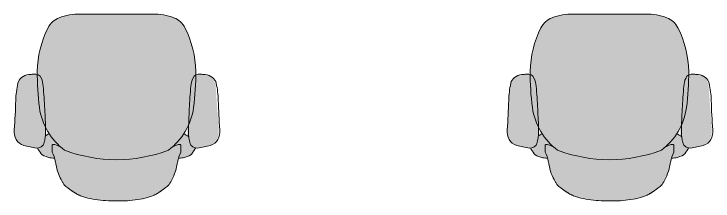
# Model space of a CAD drawing. Header units: inches. Extents: x 46946 to 48441, y 40324 to 42003.
# Drawn here: x 47621 to 47706, y 40912.3 to 40935 of the extents above; entities that cross this region are included whole.
import ezdxf

# ---------------------------------------------------------------- set-up
doc = ezdxf.new("R2010")
doc.units = ezdxf.units.IN
doc.header["$MEASUREMENT"] = 0
doc.layers.add('I-FURN', color=30, linetype='Continuous', lineweight=9)

# ---------------------------------------------------------------- blocks, each defined once
blk = doc.blocks.new('Steelcase - Seating - SILQ - Task Chair - Task Chair-V78-Level 06 - Furniture')
at = {"layer": 'I-FURN', "transparency": 33554534}
blk.add_hatch(color=155, dxfattribs=at).paths.add_polyline_path([(-0.094, -2.444), (1.611, -2.376), (2.467, -2.287), (3.927, -1.946), (4.176, -1.869), (4.667, -1.655), (5.495, -1.117), (6.061, -0.699), (6.235, -0.529), (6.604, 0.062), (6.984, 0.878), (7.573, 3.155), (7.738, 3.502), (7.728, 4.341), (7.655, 4.402), (7.286, 4.375), (6.889, 4.2), (6.693, 4.11), (7.95, 5.518), (8.551, 6.617), (8.65, 8.904), (8.86, 11.694), (8.907, 11.985), (9.15, 12.618), (9.282, 12.765), (9.539, 12.971), (9.546, 13.283), (9.381, 15.11), (8.943, 16.891), (8.24, 18.585), (7.896, 19.096), (7.438, 19.508), (6.894, 19.796), (5.631, 20.147), (4.324, 20.257), (-4.749, 20.237), (-5.818, 20.147), (-7.081, 19.796), (-7.626, 19.508), (-8.084, 19.096), (-8.428, 18.585), (-9.13, 16.891), (-9.569, 15.11), (-9.725, 12.917), (-9.63, 12.878), (-9.468, 12.764), (-9.338, 12.618), (-9.243, 12.445), (-9.072, 11.848), (-8.986, 11.089), (-8.791, 7.983), (-8.718, 6.579), (-7.954, 5.274), (-6.932, 4.11), (-7.371, 4.339), (-7.684, 4.409), (-7.871, 4.378), (-7.923, 4.308), (-7.925, 3.481), (-7.668, 2.887), (-7.615, 2.724), (-7.173, 0.893), (-6.676, -0.156), (-6.422, -0.516), (-6.027, -0.859), (-5.29, -1.378), (-4.852, -1.646), (-4.113, -1.939), (-3.866, -2.016), (-2.655, -2.281), (-1.417, -2.413)])
h = blk.add_hatch(color=155, dxfattribs=at)
h.paths.add_polyline_path([(-7.629, 4.841), (-7.834, 4.421), (-7.443, 4.378), (-7.173, 4.266), (-6.922, 4.11), (-6.986, 4.2), (-7.611, 4.823)])
h.paths.add_polyline_path([(-7.668, 2.75), (-7.628, 2.765), (-7.762, 3.155), (-7.925, 3.481), (-7.922, 4.384), (-7.834, 4.52), (-7.629, 4.841), (-8.297, 5.73), (-8.741, 5.463), (-8.725, 6.188), (-8.764, 6.663), (-8.987, 7.07), (-9.47, 8.921), (-9.694, 11.583), (-9.754, 12.929), (-9.963, 12.977), (-10.008, 12.984), (-10.757, 12.902), (-11.081, 12.847), (-11.389, 12.728), (-11.666, 12.55), (-11.864, 12.352), (-12.013, 12.114), (-12.103, 11.848), (-12.278, 10.82), (-12.397, 8.73), (-12.535, 5.791), (-12.455, 5.403), (-12.304, 5.036), (-12.136, 4.783), (-11.921, 4.569), (-11.667, 4.403), (-11.385, 4.292), (-10.055, 4.013), (-9.724, 3.971), (-9.262, 3.291), (-8.987, 3.086), (-8.675, 2.943), (-8.033, 2.78), (-7.753, 2.757)])
h.paths.add_polyline_path([(7.481, 2.75), (8.185, 2.847), (8.799, 3.086), (9.074, 3.291), (9.536, 3.971), (9.868, 4.013), (10.433, 4.107), (11.479, 4.403), (11.733, 4.569), (11.949, 4.783), (12.116, 5.036), (12.267, 5.403), (12.347, 5.791), (12.354, 6.188), (11.973, 11.508), (11.916, 11.848), (11.825, 12.114), (11.677, 12.352), (11.478, 12.55), (11.201, 12.728), (10.894, 12.847), (10.017, 12.971), (9.738, 12.971), (9.537, 12.902), (9.468, 10.82), (9.235, 8.73), (8.799, 7.07), (8.551, 6.617), (8.514, 5.485), (8.101, 5.72), (7.46, 4.811), (7.745, 4.308), (7.737, 3.462), (7.481, 2.87), (7.46, 2.758)])
h.paths.add_polyline_path([(6.654, 4.056), (7.183, 4.36), (7.48, 4.421), (7.673, 4.447), (7.424, 4.823), (6.708, 4.11)])
h = blk.add_hatch(color=155, dxfattribs=at)
h.paths.add_polyline_path([(7.445, 2.763), (7.583, 3.155), (7.46, 2.826), (7.439, 2.766)])
h.paths.add_polyline_path([(-7.628, 2.765), (-7.626, 2.766), (-7.647, 2.821)])
h.paths.add_polyline_path([(-7.757, 3.146), (-7.761, 3.155), (-7.759, 3.148)])
h.paths.add_polyline_path([(-8.739, 6.617), (-8.837, 8.904), (-9.048, 11.694), (-9.095, 11.985), (-9.338, 12.618), (-9.469, 12.765), (-9.724, 12.894), (-9.656, 10.82), (-9.423, 8.73), (-8.987, 7.07), (-8.764, 6.663)])
h.paths.add_polyline_path([(8.551, 6.617), (8.799, 7.07), (9.283, 8.921), (9.506, 11.583), (9.495, 12.9), (9.443, 12.878), (9.281, 12.764), (9.15, 12.618), (9.055, 12.445), (8.885, 11.848), (8.798, 11.089), (8.604, 7.983), (8.555, 6.73)])
at = {"layer": 'I-FURN'}
for centre, radius, start, end in [((-6.189, 17.45), 2.51, 110.83699, 153.12235), ((-4.575, 13.212), 7.045, 89.48096, 110.83699), ((-0.094, 507.917), 487.68, 269.48096, 270.51904), ((4.388, 13.212), 7.045, 69.16287, 90.51904), ((6.001, 17.45), 2.51, 26.87765, 69.16287), ((2.364, 13.115), 12.099, 153.12235, 179.20477), ((-2.552, 13.115), 12.099, 0.79523, 26.87765), ((-10.644, 11.26), 1.646, 93.93208, 128.39103), ((-11.098, 17.866), 4.976, 273.93208, 280.34571), ((-10.048, 12.115), 0.87, 22.26755, 100.34571), ((19.816, 12.873), 29.553, 179.20477, 187.7186), ((9.986, 12.115), 0.87, 79.65429, 157.73245), ((-20.004, 12.873), 29.553, 352.2814, 0.79523), ((11.035, 17.866), 4.976, 259.65429, 266.06792), ((10.581, 11.26), 1.646, 51.60897, 86.06792), ((-10.903, 11.587), 1.229, 128.39103, 167.72226), ((-12.176, 11.244), 3.17, 4.78728, 22.26755), ((12.114, 11.244), 3.17, 157.73245, 175.21272), ((10.84, 11.587), 1.229, 12.27774, 51.60897), ((-1.15, 9.465), 11.21, 167.72226, 178.38988), ((-102.475, 3.681), 93.784, 3.08557, 4.78728), ((102.412, 3.681), 93.784, 175.21272, 176.91443), ((1.088, 9.465), 11.21, 1.61012, 12.27774), ((-87.855, 11.902), 75.53, 355.66145, 358.38988), ((87.793, 11.902), 75.53, 181.61012, 184.33855), ((-1.751, 9.95), 7.788, 187.7186, 233.2266), ((-102.475, 3.681), 93.784, 1.45224, 3.08557), ((1.563, 9.95), 7.788, 306.7734, 352.2814), ((102.412, 3.681), 93.784, 176.91443, 178.54776), ((-10.417, 6.027), 2.131, 175.66145, 207.70586), ((-13.735, 5.931), 5.016, 349.37929, 1.45224), ((13.673, 5.931), 5.016, 178.54776, 190.62071), ((10.354, 6.027), 2.131, 332.29414, 4.33855), ((-10.98, 5.731), 1.495, 207.70586, 254.29414), ((-8.476, 14.636), 10.746, 254.29414, 262.68231), ((-9.737, 4.817), 0.846, 262.68231, 347.59523), ((-5.801, 3.951), 3.183, 160.63963, 167.59523), ((-1.832, 3.884), 6.107, 175.7566, 183.78094), ((-7.826, 4.301), 0.102, 99.08498, 160.16562), ((7.639, 4.301), 0.102, 19.83438, 80.91502), ((1.644, 3.884), 6.107, 356.0331, 4.2434), ((5.739, 3.951), 3.183, 12.40477, 19.36037), ((9.674, 4.817), 0.846, 192.40477, 277.31769), ((8.413, 14.636), 10.746, 277.31769, 285.70586), ((10.917, 5.731), 1.495, 285.70586, 332.29414), ((-0.094, 20.565), 17.999, 249.4451, 290.5549)]:
    blk.add_arc(centre, radius, start, end, dxfattribs=at)
for centre, major_axis, ratio, start_param, end_param in [((-9.832, 10.709), (1.988, 5.572), 0.743639, 3.82861, 3.929484), ((9.645, 10.709), (-1.988, 5.572), 0.743639, 2.353701, 2.484006), ((-4.526, -5.867), (-3.429, 10.241), 0.253674, 5.92955, 6.241103), ((4.339, -5.867), (3.429, 10.241), 0.253674, 0.042083, 0.353636), ((76.446, 8.642), (87.634, 0), 0.292872, 3.324613, 3.351616), ((-17.805, -18.175), (9.258, 22.226), 0.214326, 5.956868, 6.128831), ((18.046, -17.988), (-9.697, 22.014), 0.218965, 0.150122, 0.321906), ((-76.634, 8.642), (87.634, 0), 0.292872, 6.073162, 6.102181), ((-6.256, 3.508), (3.095, 0), 0.292872, 3.383328, 3.959706), ((-5.961, 5.945), (3.558, 2.325), 0.616322, 3.649636, 3.868183), ((5.774, 5.945), (-3.558, 2.325), 0.616322, 2.415002, 2.63355), ((6.069, 3.508), (3.095, 0), 0.292872, 5.465072, 6.04145), ((0.14, -18.001), (-7.653, 22.038), 0.066957, 0.383726, 0.407072), ((23.525, 30.282), (29.395, 31.429), 0.327463, 2.90218, 3.046734), ((-22.935, 30.915), (-28.544, 32.14), 0.323278, 3.244393, 3.389632), ((-0.4, -18.007), (7.721, 22.028), 0.068073, 5.877221, 5.899679), ((-5.577, -9.825), (-1.637, 10.168), 0.132764, 5.926001, 5.966914), ((-2.957, -1.773), (-3.735, 1.894), 0.219181, 0.312771, 0.507984), ((-3.584, -0.954), (-3.033, 0.943), 0.299058, 0.4641, 0.732832), ((3.364, -0.848), (3.063, 0.832), 0.32018, 5.561674, 5.830488), ((2.714, -1.674), (3.789, 1.784), 0.23057, 5.782008, 5.976325), ((5.368, -9.837), (1.657, 10.165), 0.132165, 0.316772, 0.357378), ((-0.197, -3.491), (-28.788, 9.031), 0.010331, 4.84343, 4.860743), ((-0.715, 7.447), (10.638, 0.703), 0.925972, 4.351104, 4.585343), ((-0.08, 11.334), (-20.029, 0.021), 0.687917, 1.504672, 1.636921), ((0.552, 7.489), (-10.621, 0.817), 0.930689, 1.705896, 1.940259), ((-0.002, -3.456), (28.773, 8.96), 0.009137, 1.422245, 1.43968)]:
    blk.add_ellipse(centre, major_axis=major_axis, ratio=ratio, start_param=start_param, end_param=end_param, dxfattribs=at)
for points, knots in [([(-4.36, -1.862), (-4.446, -1.83), (-4.572, -1.78), (-4.734, -1.706), (-4.853, -1.647), (-4.967, -1.584), (-5.078, -1.516), (-5.167, -1.459), (-5.238, -1.412), (-5.29, -1.378), (-5.342, -1.345), (-5.41, -1.299), (-5.492, -1.241), (-5.589, -1.172), (-5.714, -1.084), (-5.864, -0.978), (-5.974, -0.898), (-6.027, -0.859)], [0, 0, 0, 0, 0.125, 0.1875, 0.25, 0.3125, 0.375, 0.4375, 0.46875, 0.5, 0.53125, 0.5625, 0.625, 0.6875, 0.75, 0.875, 1, 1, 1, 1]), ([(5.839, -0.872), (5.787, -0.911), (5.677, -0.99), (5.527, -1.095), (5.402, -1.183), (5.306, -1.251), (5.223, -1.309), (5.156, -1.355), (5.104, -1.388), (5.052, -1.422), (4.982, -1.468), (4.892, -1.526), (4.782, -1.593), (4.668, -1.656), (4.549, -1.714), (4.387, -1.788), (4.261, -1.838), (4.176, -1.869)], [0, 0, 0, 0, 0.125, 0.25, 0.3125, 0.375, 0.4375, 0.46875, 0.5, 0.53125, 0.5625, 0.625, 0.6875, 0.75, 0.8125, 0.875, 1, 1, 1, 1])]:
    blk.add_open_spline(points, degree=3, knots=knots, dxfattribs=at)
blk = doc.blocks.new('Steelcase - Seating - SILQ - Task Chair - Task Chair-V59-Level 06 - Furniture')
at = {"layer": 'I-FURN', "transparency": 33554534}
blk.add_hatch(color=155, dxfattribs=at).paths.add_polyline_path([(-0.094, -2.444), (1.23, -2.416), (2.843, -2.205), (3.927, -1.946), (4.176, -1.869), (4.667, -1.655), (5.495, -1.117), (6.061, -0.699), (6.235, -0.529), (6.604, 0.062), (6.984, 0.878), (7.573, 3.155), (7.738, 3.502), (7.728, 4.341), (7.655, 4.402), (7.286, 4.375), (6.889, 4.2), (6.693, 4.11), (7.95, 5.518), (8.551, 6.617), (8.65, 8.904), (8.86, 11.694), (8.907, 11.985), (9.15, 12.618), (9.282, 12.765), (9.539, 12.971), (9.546, 13.283), (9.381, 15.11), (8.943, 16.891), (8.24, 18.585), (7.896, 19.096), (7.438, 19.508), (6.894, 19.796), (5.631, 20.147), (4.324, 20.257), (-4.749, 20.237), (-5.818, 20.147), (-7.081, 19.796), (-7.626, 19.508), (-8.084, 19.096), (-8.428, 18.585), (-9.13, 16.891), (-9.569, 15.11), (-9.725, 12.917), (-9.63, 12.878), (-9.468, 12.764), (-9.338, 12.618), (-9.243, 12.445), (-9.065, 11.801), (-8.986, 11.089), (-8.791, 7.983), (-8.718, 6.579), (-7.954, 5.274), (-6.932, 4.11), (-7.371, 4.339), (-7.684, 4.409), (-7.871, 4.378), (-7.923, 4.308), (-7.925, 3.481), (-7.668, 2.887), (-7.615, 2.724), (-7.173, 0.893), (-6.676, -0.156), (-6.422, -0.516), (-6.027, -0.859), (-5.29, -1.378), (-4.852, -1.646), (-3.989, -1.977), (-3.866, -2.016), (-2.655, -2.281), (-1.417, -2.413)])
h = blk.add_hatch(color=155, dxfattribs=at)
h.paths.add_polyline_path([(7.481, 2.75), (8.185, 2.847), (8.74, 3.05), (9.074, 3.291), (9.536, 3.971), (9.657, 3.978), (10.433, 4.107), (11.479, 4.403), (11.733, 4.569), (12.034, 4.912), (12.116, 5.036), (12.267, 5.403), (12.347, 5.791), (12.354, 6.188), (11.973, 11.508), (11.916, 11.848), (11.825, 12.114), (11.677, 12.352), (11.478, 12.55), (11.201, 12.728), (10.894, 12.847), (10.017, 12.971), (9.738, 12.971), (9.537, 12.902), (9.468, 10.82), (9.235, 8.73), (8.799, 7.07), (8.551, 6.617), (8.514, 5.485), (8.101, 5.72), (7.441, 4.841), (7.745, 4.308), (7.737, 3.462), (7.481, 2.87), (7.46, 2.758)])
h.paths.add_polyline_path([(-7.629, 4.841), (-7.834, 4.421), (-7.443, 4.378), (-7.173, 4.266), (-6.922, 4.11), (-6.986, 4.2), (-7.611, 4.823)])
h.paths.add_polyline_path([(-7.668, 2.75), (-7.628, 2.765), (-7.762, 3.155), (-7.925, 3.481), (-7.922, 4.384), (-7.834, 4.52), (-7.629, 4.841), (-8.297, 5.73), (-8.741, 5.463), (-8.725, 6.188), (-8.764, 6.663), (-8.987, 7.07), (-9.47, 8.921), (-9.694, 11.583), (-9.754, 12.929), (-9.963, 12.977), (-10.008, 12.984), (-10.757, 12.902), (-11.081, 12.847), (-11.389, 12.728), (-11.666, 12.55), (-11.864, 12.352), (-12.013, 12.114), (-12.111, 11.801), (-12.278, 10.82), (-12.397, 8.73), (-12.535, 5.791), (-12.455, 5.403), (-12.304, 5.036), (-12.136, 4.783), (-11.921, 4.569), (-11.667, 4.403), (-11.385, 4.292), (-10.62, 4.107), (-9.682, 3.908), (-9.262, 3.291), (-8.987, 3.086), (-8.675, 2.943), (-8.033, 2.78), (-7.753, 2.757)])
h.paths.add_polyline_path([(6.654, 4.056), (7.183, 4.36), (7.564, 4.421), (7.673, 4.447), (7.424, 4.823), (6.708, 4.11)])
h = blk.add_hatch(color=155, dxfattribs=at)
h.paths.add_polyline_path([(7.445, 2.763), (7.583, 3.155), (7.46, 2.826), (7.439, 2.766)])
h.paths.add_polyline_path([(-7.628, 2.765), (-7.626, 2.766), (-7.647, 2.821)])
h.paths.add_polyline_path([(-7.757, 3.146), (-7.761, 3.155), (-7.759, 3.148)])
h.paths.add_polyline_path([(-8.739, 6.617), (-8.856, 9.208), (-9.048, 11.694), (-9.095, 11.985), (-9.338, 12.618), (-9.469, 12.765), (-9.724, 12.894), (-9.656, 10.82), (-9.423, 8.73), (-8.987, 7.07), (-8.764, 6.663)])
h.paths.add_polyline_path([(8.551, 6.617), (8.799, 7.07), (9.283, 8.921), (9.506, 11.583), (9.495, 12.9), (9.443, 12.878), (9.281, 12.764), (9.15, 12.618), (9.055, 12.445), (8.877, 11.801), (8.798, 11.089), (8.604, 7.983), (8.555, 6.73)])
at = {"layer": 'I-FURN'}
for centre, radius, start, end in [((-6.189, 17.45), 2.51, 110.83699, 153.12235), ((-4.575, 13.212), 7.045, 89.48096, 110.83699), ((-0.094, 507.917), 487.68, 269.48096, 270.51904), ((4.388, 13.212), 7.045, 69.16287, 90.51904), ((6.001, 17.45), 2.51, 26.87765, 69.16287), ((2.364, 13.115), 12.099, 153.12235, 179.20477), ((-2.552, 13.115), 12.099, 0.79523, 26.87765), ((-10.644, 11.26), 1.646, 93.93208, 128.39103), ((-11.098, 17.866), 4.976, 273.93208, 280.34571), ((-10.048, 12.115), 0.87, 22.26755, 100.34571), ((19.816, 12.873), 29.553, 179.20477, 187.7186), ((9.986, 12.115), 0.87, 79.65429, 157.73245), ((-20.004, 12.873), 29.553, 352.2814, 0.79523), ((11.035, 17.866), 4.976, 259.65429, 266.06792), ((10.581, 11.26), 1.646, 51.60897, 86.06792), ((-10.903, 11.587), 1.229, 128.39103, 167.72226), ((-12.176, 11.244), 3.17, 4.78728, 22.26755), ((12.114, 11.244), 3.17, 157.73245, 175.21272), ((10.84, 11.587), 1.229, 12.27774, 51.60897), ((-1.15, 9.465), 11.21, 167.72226, 178.38988), ((-102.475, 3.681), 93.784, 3.08557, 4.78728), ((102.412, 3.681), 93.784, 175.21272, 176.91443), ((1.088, 9.465), 11.21, 1.61012, 12.27774), ((-87.855, 11.902), 75.53, 355.66145, 358.38988), ((87.793, 11.902), 75.53, 181.61012, 184.33855), ((-1.751, 9.95), 7.788, 187.7186, 233.2266), ((-102.475, 3.681), 93.784, 1.45224, 3.08557), ((1.563, 9.95), 7.788, 306.7734, 352.2814), ((102.412, 3.681), 93.784, 176.91443, 178.54776), ((-10.417, 6.027), 2.131, 175.66145, 207.70586), ((-13.735, 5.931), 5.016, 349.37929, 1.45224), ((13.673, 5.931), 5.016, 178.54776, 190.62071), ((10.354, 6.027), 2.131, 332.29414, 4.33855), ((-10.98, 5.731), 1.495, 207.70586, 254.29414), ((-8.476, 14.636), 10.746, 254.29414, 262.68231), ((-9.737, 4.817), 0.846, 262.68231, 347.59523), ((-5.801, 3.951), 3.183, 160.63963, 167.59523), ((-1.832, 3.884), 6.107, 175.7566, 183.78094), ((-7.826, 4.301), 0.102, 99.08498, 160.16562), ((7.639, 4.301), 0.102, 19.83438, 80.91502), ((1.644, 3.884), 6.107, 356.0331, 4.2434), ((5.739, 3.951), 3.183, 12.40477, 19.36037), ((9.674, 4.817), 0.846, 192.40477, 277.31769), ((8.413, 14.636), 10.746, 277.31769, 285.70586), ((10.917, 5.731), 1.495, 285.70586, 332.29414), ((-0.094, 20.565), 17.999, 249.4451, 290.5549)]:
    blk.add_arc(centre, radius, start, end, dxfattribs=at)
for centre, major_axis, ratio, start_param, end_param in [((-9.832, 10.709), (1.988, 5.572), 0.743639, 3.82861, 3.929484), ((9.645, 10.709), (-1.988, 5.572), 0.743639, 2.353701, 2.484006), ((-4.526, -5.867), (-3.429, 10.241), 0.253674, 5.92955, 6.241103), ((4.339, -5.867), (3.429, 10.241), 0.253674, 0.042083, 0.353636), ((76.446, 8.642), (87.634, 0), 0.292872, 3.324613, 3.351616), ((-17.805, -18.175), (9.258, 22.226), 0.214326, 5.956868, 6.128831), ((18.046, -17.988), (-9.697, 22.014), 0.218965, 0.150122, 0.321906), ((-76.634, 8.642), (87.634, 0), 0.292872, 6.073162, 6.102181), ((-6.256, 3.508), (3.095, 0), 0.292872, 3.383328, 3.959706), ((-5.961, 5.945), (3.558, 2.325), 0.616322, 3.649636, 3.868183), ((5.774, 5.945), (-3.558, 2.325), 0.616322, 2.415002, 2.63355), ((6.069, 3.508), (3.095, 0), 0.292872, 5.465072, 6.04145), ((0.14, -18.001), (-7.653, 22.038), 0.066957, 0.383726, 0.407072), ((23.525, 30.282), (29.395, 31.429), 0.327463, 2.90218, 3.046734), ((-22.935, 30.915), (-28.544, 32.14), 0.323278, 3.244393, 3.389632), ((-0.4, -18.007), (7.721, 22.028), 0.068073, 5.877221, 5.899679), ((-5.577, -9.825), (-1.637, 10.168), 0.132764, 5.926001, 5.966914), ((-2.957, -1.773), (-3.735, 1.894), 0.219181, 0.312771, 0.507984), ((-3.584, -0.954), (-3.033, 0.943), 0.299058, 0.4641, 0.732832), ((3.364, -0.848), (3.063, 0.832), 0.32018, 5.561674, 5.830488), ((2.714, -1.674), (3.789, 1.784), 0.23057, 5.782008, 5.976325), ((5.368, -9.837), (1.657, 10.165), 0.132165, 0.316772, 0.357378), ((-0.197, -3.491), (-28.788, 9.031), 0.010331, 4.84343, 4.860743), ((-0.715, 7.447), (10.638, 0.703), 0.925972, 4.351104, 4.585343), ((-0.08, 11.334), (-20.029, 0.021), 0.687917, 1.504672, 1.636921), ((0.552, 7.489), (-10.621, 0.817), 0.930689, 1.705896, 1.940259), ((-0.002, -3.456), (28.773, 8.96), 0.009137, 1.422245, 1.43968)]:
    blk.add_ellipse(centre, major_axis=major_axis, ratio=ratio, start_param=start_param, end_param=end_param, dxfattribs=at)
for points, knots in [([(-4.36, -1.862), (-4.446, -1.83), (-4.572, -1.78), (-4.734, -1.706), (-4.853, -1.647), (-4.967, -1.584), (-5.078, -1.516), (-5.167, -1.459), (-5.238, -1.412), (-5.29, -1.378), (-5.342, -1.345), (-5.41, -1.299), (-5.492, -1.241), (-5.589, -1.172), (-5.714, -1.084), (-5.864, -0.978), (-5.974, -0.898), (-6.027, -0.859)], [0, 0, 0, 0, 0.125, 0.1875, 0.25, 0.3125, 0.375, 0.4375, 0.46875, 0.5, 0.53125, 0.5625, 0.625, 0.6875, 0.75, 0.875, 1, 1, 1, 1]), ([(5.839, -0.872), (5.787, -0.911), (5.677, -0.99), (5.527, -1.095), (5.402, -1.183), (5.306, -1.251), (5.223, -1.309), (5.156, -1.355), (5.104, -1.388), (5.052, -1.422), (4.982, -1.468), (4.892, -1.526), (4.782, -1.593), (4.668, -1.656), (4.549, -1.714), (4.387, -1.788), (4.261, -1.838), (4.176, -1.869)], [0, 0, 0, 0, 0.125, 0.25, 0.3125, 0.375, 0.4375, 0.46875, 0.5, 0.53125, 0.5625, 0.625, 0.6875, 0.75, 0.8125, 0.875, 1, 1, 1, 1])]:
    blk.add_open_spline(points, degree=3, knots=knots, dxfattribs=at)

msp = doc.modelspace()

# ---------------------------------------------------------------- block references
at = {"layer": 'I-FURN'}
for name, p in [('Steelcase - Seating - SILQ - Task Chair - Task Chair-V59-Level 06 - Furniture', (47633.53, 40914.779)), ('Steelcase - Seating - SILQ - Task Chair - Task Chair-V78-Level 06 - Furniture', (47693.53, 40914.779))]:
    msp.add_blockref(name, p, dxfattribs=at)

doc.saveas('drawing.dxf')
